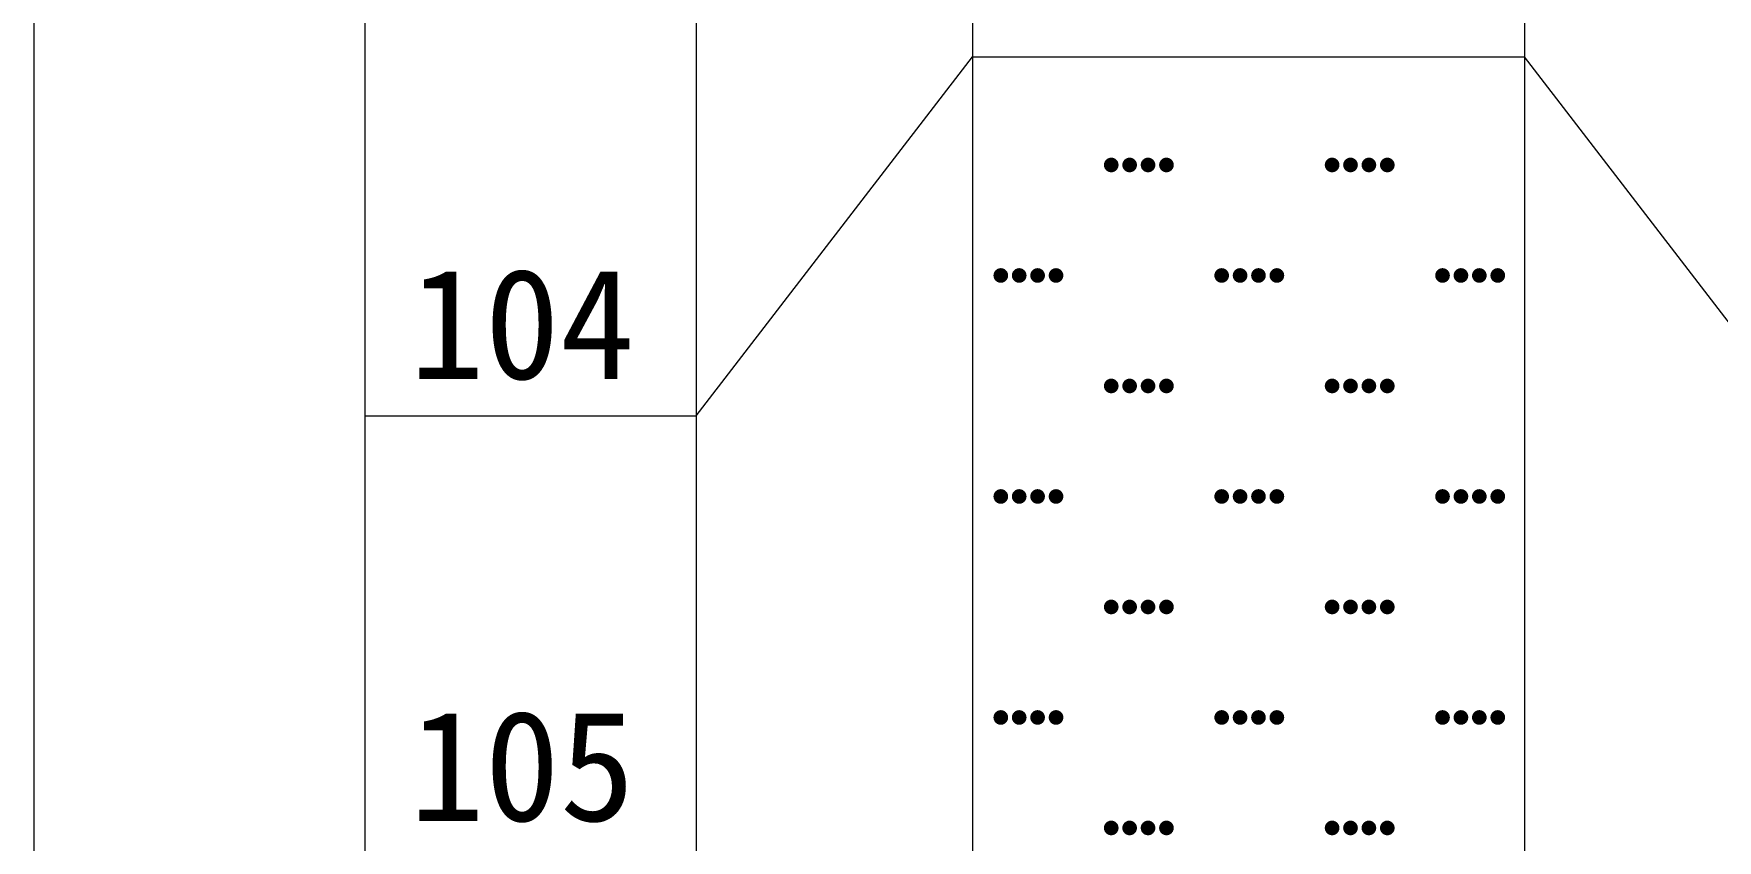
# Model space of a CAD drawing. Header units: inches. Extents: x -27 to 109, y -724 to 26.
# Drawn here: x 14.68 to 20.78, y -591.58 to -588.66 of the extents above; entities that cross this region are included whole.
import ezdxf

# ---------------------------------------------------------------- set-up
doc = ezdxf.new("R2010")
doc.units = ezdxf.units.IN
doc.header["$MEASUREMENT"] = 0
doc.layers.get('0').update_dxf_attribs({"lineweight": 0})
doc.styles.add('宋体', font='')
doc.styles.get('宋体').set_extended_font_data('宋体')

# ---------------------------------------------------------------- blocks, each defined once
blk = doc.blocks.new('lr_block_93')
at = {"true_color": 0x000000}
for points in [[(18.6105, -589.1426), (18.6114, -589.1357), (18.6105, -589.1287), (18.6078, -589.1223), (18.6035, -589.1169), (18.5981, -589.1126), (18.5917, -589.1099), (18.5847, -589.109), (18.5778, -589.1099), (18.5714, -589.1126), (18.5659, -589.1169), (18.5617, -589.1223), (18.559, -589.1287), (18.5581, -589.1357), (18.559, -589.1426), (18.5617, -589.149), (18.5659, -589.1545), (18.5714, -589.1587), (18.5778, -589.1614), (18.5847, -589.1623), (18.5917, -589.1614), (18.5981, -589.1587), (18.6035, -589.1545), (18.6078, -589.149)], [(18.6771, -589.1426), (18.6781, -589.1357), (18.6771, -589.1287), (18.6745, -589.1223), (18.6702, -589.1169), (18.6647, -589.1126), (18.6583, -589.1099), (18.6514, -589.109), (18.6445, -589.1099), (18.6381, -589.1126), (18.6326, -589.1169), (18.6283, -589.1223), (18.6257, -589.1287), (18.6247, -589.1357), (18.6257, -589.1426), (18.6283, -589.149), (18.6326, -589.1545), (18.6381, -589.1587), (18.6445, -589.1614), (18.6514, -589.1623), (18.6583, -589.1614), (18.6647, -589.1587), (18.6702, -589.1545), (18.6745, -589.149)], [(18.7438, -589.1426), (18.7447, -589.1357), (18.7438, -589.1287), (18.7411, -589.1223), (18.7369, -589.1169), (18.7314, -589.1126), (18.725, -589.1099), (18.7181, -589.109), (18.7111, -589.1099), (18.7047, -589.1126), (18.6993, -589.1169), (18.695, -589.1223), (18.6923, -589.1287), (18.6914, -589.1357), (18.6923, -589.1426), (18.695, -589.149), (18.6993, -589.1545), (18.7047, -589.1587), (18.7111, -589.1614), (18.7181, -589.1623), (18.725, -589.1614), (18.7314, -589.1587), (18.7369, -589.1545), (18.7411, -589.149)], [(18.8105, -589.1426), (18.8114, -589.1357), (18.8105, -589.1287), (18.8078, -589.1223), (18.8035, -589.1169), (18.7981, -589.1126), (18.7917, -589.1099), (18.7847, -589.109), (18.7778, -589.1099), (18.7714, -589.1126), (18.7659, -589.1169), (18.7617, -589.1223), (18.759, -589.1287), (18.7581, -589.1357), (18.759, -589.1426), (18.7617, -589.149), (18.7659, -589.1545), (18.7714, -589.1587), (18.7778, -589.1614), (18.7847, -589.1623), (18.7917, -589.1614), (18.7981, -589.1587), (18.8035, -589.1545), (18.8078, -589.149)], [(19.4105, -589.1426), (19.4114, -589.1357), (19.4105, -589.1287), (19.4078, -589.1223), (19.4035, -589.1169), (19.3981, -589.1126), (19.3917, -589.1099), (19.3847, -589.109), (19.3778, -589.1099), (19.3714, -589.1126), (19.3659, -589.1169), (19.3617, -589.1223), (19.359, -589.1287), (19.3581, -589.1357), (19.359, -589.1426), (19.3617, -589.149), (19.3659, -589.1545), (19.3714, -589.1587), (19.3778, -589.1614), (19.3847, -589.1623), (19.3917, -589.1614), (19.3981, -589.1587), (19.4035, -589.1545), (19.4078, -589.149)], [(19.4771, -589.1426), (19.4781, -589.1357), (19.4771, -589.1287), (19.4745, -589.1223), (19.4702, -589.1169), (19.4647, -589.1126), (19.4583, -589.1099), (19.4514, -589.109), (19.4445, -589.1099), (19.4381, -589.1126), (19.4326, -589.1169), (19.4283, -589.1223), (19.4257, -589.1287), (19.4247, -589.1357), (19.4257, -589.1426), (19.4283, -589.149), (19.4326, -589.1545), (19.4381, -589.1587), (19.4445, -589.1614), (19.4514, -589.1623), (19.4583, -589.1614), (19.4647, -589.1587), (19.4702, -589.1545), (19.4745, -589.149)], [(19.5438, -589.1426), (19.5447, -589.1357), (19.5438, -589.1287), (19.5411, -589.1223), (19.5369, -589.1169), (19.5314, -589.1126), (19.525, -589.1099), (19.5181, -589.109), (19.5111, -589.1099), (19.5047, -589.1126), (19.4993, -589.1169), (19.495, -589.1223), (19.4923, -589.1287), (19.4914, -589.1357), (19.4923, -589.1426), (19.495, -589.149), (19.4993, -589.1545), (19.5047, -589.1587), (19.5111, -589.1614), (19.5181, -589.1623), (19.525, -589.1614), (19.5314, -589.1587), (19.5369, -589.1545), (19.5411, -589.149)], [(19.6105, -589.1426), (19.6114, -589.1357), (19.6105, -589.1287), (19.6078, -589.1223), (19.6035, -589.1169), (19.5981, -589.1126), (19.5917, -589.1099), (19.5847, -589.109), (19.5778, -589.1099), (19.5714, -589.1126), (19.5659, -589.1169), (19.5617, -589.1223), (19.559, -589.1287), (19.5581, -589.1357), (19.559, -589.1426), (19.5617, -589.149), (19.5659, -589.1545), (19.5714, -589.1587), (19.5778, -589.1614), (19.5847, -589.1623), (19.5917, -589.1614), (19.5981, -589.1587), (19.6035, -589.1545), (19.6078, -589.149)], [(18.2105, -589.5426), (18.2114, -589.5357), (18.2105, -589.5287), (18.2078, -589.5223), (18.2035, -589.5169), (18.1981, -589.5126), (18.1917, -589.5099), (18.1847, -589.509), (18.1778, -589.5099), (18.1714, -589.5126), (18.1659, -589.5169), (18.1617, -589.5223), (18.159, -589.5287), (18.1581, -589.5357), (18.159, -589.5426), (18.1617, -589.549), (18.1659, -589.5545), (18.1714, -589.5587), (18.1778, -589.5614), (18.1847, -589.5623), (18.1917, -589.5614), (18.1981, -589.5587), (18.2035, -589.5545), (18.2078, -589.549)], [(18.2771, -589.5426), (18.2781, -589.5357), (18.2771, -589.5287), (18.2745, -589.5223), (18.2702, -589.5169), (18.2647, -589.5126), (18.2583, -589.5099), (18.2514, -589.509), (18.2445, -589.5099), (18.2381, -589.5126), (18.2326, -589.5169), (18.2283, -589.5223), (18.2257, -589.5287), (18.2247, -589.5357), (18.2257, -589.5426), (18.2283, -589.549), (18.2326, -589.5545), (18.2381, -589.5587), (18.2445, -589.5614), (18.2514, -589.5623), (18.2583, -589.5614), (18.2647, -589.5587), (18.2702, -589.5545), (18.2745, -589.549)], [(18.3438, -589.5426), (18.3447, -589.5357), (18.3438, -589.5287), (18.3411, -589.5223), (18.3369, -589.5169), (18.3314, -589.5126), (18.325, -589.5099), (18.3181, -589.509), (18.3111, -589.5099), (18.3047, -589.5126), (18.2993, -589.5169), (18.295, -589.5223), (18.2923, -589.5287), (18.2914, -589.5357), (18.2923, -589.5426), (18.295, -589.549), (18.2993, -589.5545), (18.3047, -589.5587), (18.3111, -589.5614), (18.3181, -589.5623), (18.325, -589.5614), (18.3314, -589.5587), (18.3369, -589.5545), (18.3411, -589.549)], [(18.4105, -589.5426), (18.4114, -589.5357), (18.4105, -589.5287), (18.4078, -589.5223), (18.4035, -589.5169), (18.3981, -589.5126), (18.3917, -589.5099), (18.3847, -589.509), (18.3778, -589.5099), (18.3714, -589.5126), (18.3659, -589.5169), (18.3617, -589.5223), (18.359, -589.5287), (18.3581, -589.5357), (18.359, -589.5426), (18.3617, -589.549), (18.3659, -589.5545), (18.3714, -589.5587), (18.3778, -589.5614), (18.3847, -589.5623), (18.3917, -589.5614), (18.3981, -589.5587), (18.4035, -589.5545), (18.4078, -589.549)], [(19.0105, -589.5426), (19.0114, -589.5357), (19.0105, -589.5287), (19.0078, -589.5223), (19.0035, -589.5169), (18.9981, -589.5126), (18.9917, -589.5099), (18.9847, -589.509), (18.9778, -589.5099), (18.9714, -589.5126), (18.9659, -589.5169), (18.9617, -589.5223), (18.959, -589.5287), (18.9581, -589.5357), (18.959, -589.5426), (18.9617, -589.549), (18.9659, -589.5545), (18.9714, -589.5587), (18.9778, -589.5614), (18.9847, -589.5623), (18.9917, -589.5614), (18.9981, -589.5587), (19.0035, -589.5545), (19.0078, -589.549)], [(19.0771, -589.5426), (19.0781, -589.5357), (19.0771, -589.5287), (19.0745, -589.5223), (19.0702, -589.5169), (19.0647, -589.5126), (19.0583, -589.5099), (19.0514, -589.509), (19.0445, -589.5099), (19.0381, -589.5126), (19.0326, -589.5169), (19.0283, -589.5223), (19.0257, -589.5287), (19.0247, -589.5357), (19.0257, -589.5426), (19.0283, -589.549), (19.0326, -589.5545), (19.0381, -589.5587), (19.0445, -589.5614), (19.0514, -589.5623), (19.0583, -589.5614), (19.0647, -589.5587), (19.0702, -589.5545), (19.0745, -589.549)], [(19.1438, -589.5426), (19.1447, -589.5357), (19.1438, -589.5287), (19.1411, -589.5223), (19.1369, -589.5169), (19.1314, -589.5126), (19.125, -589.5099), (19.1181, -589.509), (19.1111, -589.5099), (19.1047, -589.5126), (19.0993, -589.5169), (19.095, -589.5223), (19.0923, -589.5287), (19.0914, -589.5357), (19.0923, -589.5426), (19.095, -589.549), (19.0993, -589.5545), (19.1047, -589.5587), (19.1111, -589.5614), (19.1181, -589.5623), (19.125, -589.5614), (19.1314, -589.5587), (19.1369, -589.5545), (19.1411, -589.549)], [(19.2105, -589.5426), (19.2114, -589.5357), (19.2105, -589.5287), (19.2078, -589.5223), (19.2035, -589.5169), (19.1981, -589.5126), (19.1917, -589.5099), (19.1847, -589.509), (19.1778, -589.5099), (19.1714, -589.5126), (19.1659, -589.5169), (19.1617, -589.5223), (19.159, -589.5287), (19.1581, -589.5357), (19.159, -589.5426), (19.1617, -589.549), (19.1659, -589.5545), (19.1714, -589.5587), (19.1778, -589.5614), (19.1847, -589.5623), (19.1917, -589.5614), (19.1981, -589.5587), (19.2035, -589.5545), (19.2078, -589.549)], [(19.8105, -589.5426), (19.8114, -589.5357), (19.8105, -589.5287), (19.8078, -589.5223), (19.8035, -589.5169), (19.7981, -589.5126), (19.7917, -589.5099), (19.7847, -589.509), (19.7778, -589.5099), (19.7714, -589.5126), (19.7659, -589.5169), (19.7617, -589.5223), (19.759, -589.5287), (19.7581, -589.5357), (19.759, -589.5426), (19.7617, -589.549), (19.7659, -589.5545), (19.7714, -589.5587), (19.7778, -589.5614), (19.7847, -589.5623), (19.7917, -589.5614), (19.7981, -589.5587), (19.8035, -589.5545), (19.8078, -589.549)], [(19.8771, -589.5426), (19.8781, -589.5357), (19.8771, -589.5287), (19.8745, -589.5223), (19.8702, -589.5169), (19.8647, -589.5126), (19.8583, -589.5099), (19.8514, -589.509), (19.8445, -589.5099), (19.8381, -589.5126), (19.8326, -589.5169), (19.8283, -589.5223), (19.8257, -589.5287), (19.8247, -589.5357), (19.8257, -589.5426), (19.8283, -589.549), (19.8326, -589.5545), (19.8381, -589.5587), (19.8445, -589.5614), (19.8514, -589.5623), (19.8583, -589.5614), (19.8647, -589.5587), (19.8702, -589.5545), (19.8745, -589.549)], [(19.9438, -589.5426), (19.9447, -589.5357), (19.9438, -589.5287), (19.9411, -589.5223), (19.9369, -589.5169), (19.9314, -589.5126), (19.925, -589.5099), (19.9181, -589.509), (19.9111, -589.5099), (19.9047, -589.5126), (19.8993, -589.5169), (19.895, -589.5223), (19.8923, -589.5287), (19.8914, -589.5357), (19.8923, -589.5426), (19.895, -589.549), (19.8993, -589.5545), (19.9047, -589.5587), (19.9111, -589.5614), (19.9181, -589.5623), (19.925, -589.5614), (19.9314, -589.5587), (19.9369, -589.5545), (19.9411, -589.549)], [(20.0105, -589.5426), (20.0114, -589.5357), (20.0105, -589.5287), (20.0078, -589.5223), (20.0035, -589.5169), (19.9981, -589.5126), (19.9917, -589.5099), (19.9847, -589.509), (19.9778, -589.5099), (19.9714, -589.5126), (19.9659, -589.5169), (19.9617, -589.5223), (19.959, -589.5287), (19.9581, -589.5357), (19.959, -589.5426), (19.9617, -589.549), (19.9659, -589.5545), (19.9714, -589.5587), (19.9778, -589.5614), (19.9847, -589.5623), (19.9917, -589.5614), (19.9981, -589.5587), (20.0035, -589.5545), (20.0078, -589.549)], [(18.6105, -589.9426), (18.6114, -589.9357), (18.6105, -589.9287), (18.6078, -589.9223), (18.6035, -589.9169), (18.5981, -589.9126), (18.5917, -589.9099), (18.5847, -589.909), (18.5778, -589.9099), (18.5714, -589.9126), (18.5659, -589.9169), (18.5617, -589.9223), (18.559, -589.9287), (18.5581, -589.9357), (18.559, -589.9426), (18.5617, -589.949), (18.5659, -589.9545), (18.5714, -589.9587), (18.5778, -589.9614), (18.5847, -589.9623), (18.5917, -589.9614), (18.5981, -589.9587), (18.6035, -589.9545), (18.6078, -589.949)], [(18.6771, -589.9426), (18.6781, -589.9357), (18.6771, -589.9287), (18.6745, -589.9223), (18.6702, -589.9169), (18.6647, -589.9126), (18.6583, -589.9099), (18.6514, -589.909), (18.6445, -589.9099), (18.6381, -589.9126), (18.6326, -589.9169), (18.6283, -589.9223), (18.6257, -589.9287), (18.6247, -589.9357), (18.6257, -589.9426), (18.6283, -589.949), (18.6326, -589.9545), (18.6381, -589.9587), (18.6445, -589.9614), (18.6514, -589.9623), (18.6583, -589.9614), (18.6647, -589.9587), (18.6702, -589.9545), (18.6745, -589.949)], [(18.7438, -589.9426), (18.7447, -589.9357), (18.7438, -589.9287), (18.7411, -589.9223), (18.7369, -589.9169), (18.7314, -589.9126), (18.725, -589.9099), (18.7181, -589.909), (18.7111, -589.9099), (18.7047, -589.9126), (18.6993, -589.9169), (18.695, -589.9223), (18.6923, -589.9287), (18.6914, -589.9357), (18.6923, -589.9426), (18.695, -589.949), (18.6993, -589.9545), (18.7047, -589.9587), (18.7111, -589.9614), (18.7181, -589.9623), (18.725, -589.9614), (18.7314, -589.9587), (18.7369, -589.9545), (18.7411, -589.949)], [(18.8105, -589.9426), (18.8114, -589.9357), (18.8105, -589.9287), (18.8078, -589.9223), (18.8035, -589.9169), (18.7981, -589.9126), (18.7917, -589.9099), (18.7847, -589.909), (18.7778, -589.9099), (18.7714, -589.9126), (18.7659, -589.9169), (18.7617, -589.9223), (18.759, -589.9287), (18.7581, -589.9357), (18.759, -589.9426), (18.7617, -589.949), (18.7659, -589.9545), (18.7714, -589.9587), (18.7778, -589.9614), (18.7847, -589.9623), (18.7917, -589.9614), (18.7981, -589.9587), (18.8035, -589.9545), (18.8078, -589.949)], [(19.4105, -589.9426), (19.4114, -589.9357), (19.4105, -589.9287), (19.4078, -589.9223), (19.4035, -589.9169), (19.3981, -589.9126), (19.3917, -589.9099), (19.3847, -589.909), (19.3778, -589.9099), (19.3714, -589.9126), (19.3659, -589.9169), (19.3617, -589.9223), (19.359, -589.9287), (19.3581, -589.9357), (19.359, -589.9426), (19.3617, -589.949), (19.3659, -589.9545), (19.3714, -589.9587), (19.3778, -589.9614), (19.3847, -589.9623), (19.3917, -589.9614), (19.3981, -589.9587), (19.4035, -589.9545), (19.4078, -589.949)], [(19.4771, -589.9426), (19.4781, -589.9357), (19.4771, -589.9287), (19.4745, -589.9223), (19.4702, -589.9169), (19.4647, -589.9126), (19.4583, -589.9099), (19.4514, -589.909), (19.4445, -589.9099), (19.4381, -589.9126), (19.4326, -589.9169), (19.4283, -589.9223), (19.4257, -589.9287), (19.4247, -589.9357), (19.4257, -589.9426), (19.4283, -589.949), (19.4326, -589.9545), (19.4381, -589.9587), (19.4445, -589.9614), (19.4514, -589.9623), (19.4583, -589.9614), (19.4647, -589.9587), (19.4702, -589.9545), (19.4745, -589.949)], [(19.5438, -589.9426), (19.5447, -589.9357), (19.5438, -589.9287), (19.5411, -589.9223), (19.5369, -589.9169), (19.5314, -589.9126), (19.525, -589.9099), (19.5181, -589.909), (19.5111, -589.9099), (19.5047, -589.9126), (19.4993, -589.9169), (19.495, -589.9223), (19.4923, -589.9287), (19.4914, -589.9357), (19.4923, -589.9426), (19.495, -589.949), (19.4993, -589.9545), (19.5047, -589.9587), (19.5111, -589.9614), (19.5181, -589.9623), (19.525, -589.9614), (19.5314, -589.9587), (19.5369, -589.9545), (19.5411, -589.949)], [(19.6105, -589.9426), (19.6114, -589.9357), (19.6105, -589.9287), (19.6078, -589.9223), (19.6035, -589.9169), (19.5981, -589.9126), (19.5917, -589.9099), (19.5847, -589.909), (19.5778, -589.9099), (19.5714, -589.9126), (19.5659, -589.9169), (19.5617, -589.9223), (19.559, -589.9287), (19.5581, -589.9357), (19.559, -589.9426), (19.5617, -589.949), (19.5659, -589.9545), (19.5714, -589.9587), (19.5778, -589.9614), (19.5847, -589.9623), (19.5917, -589.9614), (19.5981, -589.9587), (19.6035, -589.9545), (19.6078, -589.949)], [(18.2105, -590.3426), (18.2114, -590.3357), (18.2105, -590.3287), (18.2078, -590.3223), (18.2035, -590.3169), (18.1981, -590.3126), (18.1917, -590.3099), (18.1847, -590.309), (18.1778, -590.3099), (18.1714, -590.3126), (18.1659, -590.3169), (18.1617, -590.3223), (18.159, -590.3287), (18.1581, -590.3357), (18.159, -590.3426), (18.1617, -590.349), (18.1659, -590.3545), (18.1714, -590.3587), (18.1778, -590.3614), (18.1847, -590.3623), (18.1917, -590.3614), (18.1981, -590.3587), (18.2035, -590.3545), (18.2078, -590.349)], [(18.2771, -590.3426), (18.2781, -590.3357), (18.2771, -590.3287), (18.2745, -590.3223), (18.2702, -590.3169), (18.2647, -590.3126), (18.2583, -590.3099), (18.2514, -590.309), (18.2445, -590.3099), (18.2381, -590.3126), (18.2326, -590.3169), (18.2283, -590.3223), (18.2257, -590.3287), (18.2247, -590.3357), (18.2257, -590.3426), (18.2283, -590.349), (18.2326, -590.3545), (18.2381, -590.3587), (18.2445, -590.3614), (18.2514, -590.3623), (18.2583, -590.3614), (18.2647, -590.3587), (18.2702, -590.3545), (18.2745, -590.349)], [(18.3438, -590.3426), (18.3447, -590.3357), (18.3438, -590.3287), (18.3411, -590.3223), (18.3369, -590.3169), (18.3314, -590.3126), (18.325, -590.3099), (18.3181, -590.309), (18.3111, -590.3099), (18.3047, -590.3126), (18.2993, -590.3169), (18.295, -590.3223), (18.2923, -590.3287), (18.2914, -590.3357), (18.2923, -590.3426), (18.295, -590.349), (18.2993, -590.3545), (18.3047, -590.3587), (18.3111, -590.3614), (18.3181, -590.3623), (18.325, -590.3614), (18.3314, -590.3587), (18.3369, -590.3545), (18.3411, -590.349)], [(18.4105, -590.3426), (18.4114, -590.3357), (18.4105, -590.3287), (18.4078, -590.3223), (18.4035, -590.3169), (18.3981, -590.3126), (18.3917, -590.3099), (18.3847, -590.309), (18.3778, -590.3099), (18.3714, -590.3126), (18.3659, -590.3169), (18.3617, -590.3223), (18.359, -590.3287), (18.3581, -590.3357), (18.359, -590.3426), (18.3617, -590.349), (18.3659, -590.3545), (18.3714, -590.3587), (18.3778, -590.3614), (18.3847, -590.3623), (18.3917, -590.3614), (18.3981, -590.3587), (18.4035, -590.3545), (18.4078, -590.349)], [(19.0105, -590.3426), (19.0114, -590.3357), (19.0105, -590.3287), (19.0078, -590.3223), (19.0035, -590.3169), (18.9981, -590.3126), (18.9917, -590.3099), (18.9847, -590.309), (18.9778, -590.3099), (18.9714, -590.3126), (18.9659, -590.3169), (18.9617, -590.3223), (18.959, -590.3287), (18.9581, -590.3357), (18.959, -590.3426), (18.9617, -590.349), (18.9659, -590.3545), (18.9714, -590.3587), (18.9778, -590.3614), (18.9847, -590.3623), (18.9917, -590.3614), (18.9981, -590.3587), (19.0035, -590.3545), (19.0078, -590.349)], [(19.0771, -590.3426), (19.0781, -590.3357), (19.0771, -590.3287), (19.0745, -590.3223), (19.0702, -590.3169), (19.0647, -590.3126), (19.0583, -590.3099), (19.0514, -590.309), (19.0445, -590.3099), (19.0381, -590.3126), (19.0326, -590.3169), (19.0283, -590.3223), (19.0257, -590.3287), (19.0247, -590.3357), (19.0257, -590.3426), (19.0283, -590.349), (19.0326, -590.3545), (19.0381, -590.3587), (19.0445, -590.3614), (19.0514, -590.3623), (19.0583, -590.3614), (19.0647, -590.3587), (19.0702, -590.3545), (19.0745, -590.349)], [(19.1438, -590.3426), (19.1447, -590.3357), (19.1438, -590.3287), (19.1411, -590.3223), (19.1369, -590.3169), (19.1314, -590.3126), (19.125, -590.3099), (19.1181, -590.309), (19.1111, -590.3099), (19.1047, -590.3126), (19.0993, -590.3169), (19.095, -590.3223), (19.0923, -590.3287), (19.0914, -590.3357), (19.0923, -590.3426), (19.095, -590.349), (19.0993, -590.3545), (19.1047, -590.3587), (19.1111, -590.3614), (19.1181, -590.3623), (19.125, -590.3614), (19.1314, -590.3587), (19.1369, -590.3545), (19.1411, -590.349)], [(19.2105, -590.3426), (19.2114, -590.3357), (19.2105, -590.3287), (19.2078, -590.3223), (19.2035, -590.3169), (19.1981, -590.3126), (19.1917, -590.3099), (19.1847, -590.309), (19.1778, -590.3099), (19.1714, -590.3126), (19.1659, -590.3169), (19.1617, -590.3223), (19.159, -590.3287), (19.1581, -590.3357), (19.159, -590.3426), (19.1617, -590.349), (19.1659, -590.3545), (19.1714, -590.3587), (19.1778, -590.3614), (19.1847, -590.3623), (19.1917, -590.3614), (19.1981, -590.3587), (19.2035, -590.3545), (19.2078, -590.349)], [(19.8105, -590.3426), (19.8114, -590.3357), (19.8105, -590.3287), (19.8078, -590.3223), (19.8035, -590.3169), (19.7981, -590.3126), (19.7917, -590.3099), (19.7847, -590.309), (19.7778, -590.3099), (19.7714, -590.3126), (19.7659, -590.3169), (19.7617, -590.3223), (19.759, -590.3287), (19.7581, -590.3357), (19.759, -590.3426), (19.7617, -590.349), (19.7659, -590.3545), (19.7714, -590.3587), (19.7778, -590.3614), (19.7847, -590.3623), (19.7917, -590.3614), (19.7981, -590.3587), (19.8035, -590.3545), (19.8078, -590.349)], [(19.8771, -590.3426), (19.8781, -590.3357), (19.8771, -590.3287), (19.8745, -590.3223), (19.8702, -590.3169), (19.8647, -590.3126), (19.8583, -590.3099), (19.8514, -590.309), (19.8445, -590.3099), (19.8381, -590.3126), (19.8326, -590.3169), (19.8283, -590.3223), (19.8257, -590.3287), (19.8247, -590.3357), (19.8257, -590.3426), (19.8283, -590.349), (19.8326, -590.3545), (19.8381, -590.3587), (19.8445, -590.3614), (19.8514, -590.3623), (19.8583, -590.3614), (19.8647, -590.3587), (19.8702, -590.3545), (19.8745, -590.349)], [(19.9438, -590.3426), (19.9447, -590.3357), (19.9438, -590.3287), (19.9411, -590.3223), (19.9369, -590.3169), (19.9314, -590.3126), (19.925, -590.3099), (19.9181, -590.309), (19.9111, -590.3099), (19.9047, -590.3126), (19.8993, -590.3169), (19.895, -590.3223), (19.8923, -590.3287), (19.8914, -590.3357), (19.8923, -590.3426), (19.895, -590.349), (19.8993, -590.3545), (19.9047, -590.3587), (19.9111, -590.3614), (19.9181, -590.3623), (19.925, -590.3614), (19.9314, -590.3587), (19.9369, -590.3545), (19.9411, -590.349)], [(20.0105, -590.3426), (20.0114, -590.3357), (20.0105, -590.3287), (20.0078, -590.3223), (20.0035, -590.3169), (19.9981, -590.3126), (19.9917, -590.3099), (19.9847, -590.309), (19.9778, -590.3099), (19.9714, -590.3126), (19.9659, -590.3169), (19.9617, -590.3223), (19.959, -590.3287), (19.9581, -590.3357), (19.959, -590.3426), (19.9617, -590.349), (19.9659, -590.3545), (19.9714, -590.3587), (19.9778, -590.3614), (19.9847, -590.3623), (19.9917, -590.3614), (19.9981, -590.3587), (20.0035, -590.3545), (20.0078, -590.349)], [(18.6105, -590.7426), (18.6114, -590.7357), (18.6105, -590.7287), (18.6078, -590.7223), (18.6035, -590.7169), (18.5981, -590.7126), (18.5917, -590.7099), (18.5847, -590.709), (18.5778, -590.7099), (18.5714, -590.7126), (18.5659, -590.7169), (18.5617, -590.7223), (18.559, -590.7287), (18.5581, -590.7357), (18.559, -590.7426), (18.5617, -590.749), (18.5659, -590.7545), (18.5714, -590.7587), (18.5778, -590.7614), (18.5847, -590.7623), (18.5917, -590.7614), (18.5981, -590.7587), (18.6035, -590.7545), (18.6078, -590.749)], [(18.6771, -590.7426), (18.6781, -590.7357), (18.6771, -590.7287), (18.6745, -590.7223), (18.6702, -590.7169), (18.6647, -590.7126), (18.6583, -590.7099), (18.6514, -590.709), (18.6445, -590.7099), (18.6381, -590.7126), (18.6326, -590.7169), (18.6283, -590.7223), (18.6257, -590.7287), (18.6247, -590.7357), (18.6257, -590.7426), (18.6283, -590.749), (18.6326, -590.7545), (18.6381, -590.7587), (18.6445, -590.7614), (18.6514, -590.7623), (18.6583, -590.7614), (18.6647, -590.7587), (18.6702, -590.7545), (18.6745, -590.749)], [(18.7438, -590.7426), (18.7447, -590.7357), (18.7438, -590.7287), (18.7411, -590.7223), (18.7369, -590.7169), (18.7314, -590.7126), (18.725, -590.7099), (18.7181, -590.709), (18.7111, -590.7099), (18.7047, -590.7126), (18.6993, -590.7169), (18.695, -590.7223), (18.6923, -590.7287), (18.6914, -590.7357), (18.6923, -590.7426), (18.695, -590.749), (18.6993, -590.7545), (18.7047, -590.7587), (18.7111, -590.7614), (18.7181, -590.7623), (18.725, -590.7614), (18.7314, -590.7587), (18.7369, -590.7545), (18.7411, -590.749)], [(18.8105, -590.7426), (18.8114, -590.7357), (18.8105, -590.7287), (18.8078, -590.7223), (18.8035, -590.7169), (18.7981, -590.7126), (18.7917, -590.7099), (18.7847, -590.709), (18.7778, -590.7099), (18.7714, -590.7126), (18.7659, -590.7169), (18.7617, -590.7223), (18.759, -590.7287), (18.7581, -590.7357), (18.759, -590.7426), (18.7617, -590.749), (18.7659, -590.7545), (18.7714, -590.7587), (18.7778, -590.7614), (18.7847, -590.7623), (18.7917, -590.7614), (18.7981, -590.7587), (18.8035, -590.7545), (18.8078, -590.749)], [(19.4105, -590.7426), (19.4114, -590.7357), (19.4105, -590.7287), (19.4078, -590.7223), (19.4035, -590.7169), (19.3981, -590.7126), (19.3917, -590.7099), (19.3847, -590.709), (19.3778, -590.7099), (19.3714, -590.7126), (19.3659, -590.7169), (19.3617, -590.7223), (19.359, -590.7287), (19.3581, -590.7357), (19.359, -590.7426), (19.3617, -590.749), (19.3659, -590.7545), (19.3714, -590.7587), (19.3778, -590.7614), (19.3847, -590.7623), (19.3917, -590.7614), (19.3981, -590.7587), (19.4035, -590.7545), (19.4078, -590.749)], [(19.4771, -590.7426), (19.4781, -590.7357), (19.4771, -590.7287), (19.4745, -590.7223), (19.4702, -590.7169), (19.4647, -590.7126), (19.4583, -590.7099), (19.4514, -590.709), (19.4445, -590.7099), (19.4381, -590.7126), (19.4326, -590.7169), (19.4283, -590.7223), (19.4257, -590.7287), (19.4247, -590.7357), (19.4257, -590.7426), (19.4283, -590.749), (19.4326, -590.7545), (19.4381, -590.7587), (19.4445, -590.7614), (19.4514, -590.7623), (19.4583, -590.7614), (19.4647, -590.7587), (19.4702, -590.7545), (19.4745, -590.749)], [(19.5438, -590.7426), (19.5447, -590.7357), (19.5438, -590.7287), (19.5411, -590.7223), (19.5369, -590.7169), (19.5314, -590.7126), (19.525, -590.7099), (19.5181, -590.709), (19.5111, -590.7099), (19.5047, -590.7126), (19.4993, -590.7169), (19.495, -590.7223), (19.4923, -590.7287), (19.4914, -590.7357), (19.4923, -590.7426), (19.495, -590.749), (19.4993, -590.7545), (19.5047, -590.7587), (19.5111, -590.7614), (19.5181, -590.7623), (19.525, -590.7614), (19.5314, -590.7587), (19.5369, -590.7545), (19.5411, -590.749)], [(19.6105, -590.7426), (19.6114, -590.7357), (19.6105, -590.7287), (19.6078, -590.7223), (19.6035, -590.7169), (19.5981, -590.7126), (19.5917, -590.7099), (19.5847, -590.709), (19.5778, -590.7099), (19.5714, -590.7126), (19.5659, -590.7169), (19.5617, -590.7223), (19.559, -590.7287), (19.5581, -590.7357), (19.559, -590.7426), (19.5617, -590.749), (19.5659, -590.7545), (19.5714, -590.7587), (19.5778, -590.7614), (19.5847, -590.7623), (19.5917, -590.7614), (19.5981, -590.7587), (19.6035, -590.7545), (19.6078, -590.749)], [(18.2105, -591.1426), (18.2114, -591.1357), (18.2105, -591.1287), (18.2078, -591.1223), (18.2035, -591.1169), (18.1981, -591.1126), (18.1917, -591.1099), (18.1847, -591.109), (18.1778, -591.1099), (18.1714, -591.1126), (18.1659, -591.1169), (18.1617, -591.1223), (18.159, -591.1287), (18.1581, -591.1357), (18.159, -591.1426), (18.1617, -591.149), (18.1659, -591.1545), (18.1714, -591.1587), (18.1778, -591.1614), (18.1847, -591.1623), (18.1917, -591.1614), (18.1981, -591.1587), (18.2035, -591.1545), (18.2078, -591.149)], [(18.2771, -591.1426), (18.2781, -591.1357), (18.2771, -591.1287), (18.2745, -591.1223), (18.2702, -591.1169), (18.2647, -591.1126), (18.2583, -591.1099), (18.2514, -591.109), (18.2445, -591.1099), (18.2381, -591.1126), (18.2326, -591.1169), (18.2283, -591.1223), (18.2257, -591.1287), (18.2247, -591.1357), (18.2257, -591.1426), (18.2283, -591.149), (18.2326, -591.1545), (18.2381, -591.1587), (18.2445, -591.1614), (18.2514, -591.1623), (18.2583, -591.1614), (18.2647, -591.1587), (18.2702, -591.1545), (18.2745, -591.149)], [(18.3438, -591.1426), (18.3447, -591.1357), (18.3438, -591.1287), (18.3411, -591.1223), (18.3369, -591.1169), (18.3314, -591.1126), (18.325, -591.1099), (18.3181, -591.109), (18.3111, -591.1099), (18.3047, -591.1126), (18.2993, -591.1169), (18.295, -591.1223), (18.2923, -591.1287), (18.2914, -591.1357), (18.2923, -591.1426), (18.295, -591.149), (18.2993, -591.1545), (18.3047, -591.1587), (18.3111, -591.1614), (18.3181, -591.1623), (18.325, -591.1614), (18.3314, -591.1587), (18.3369, -591.1545), (18.3411, -591.149)], [(18.4105, -591.1426), (18.4114, -591.1357), (18.4105, -591.1287), (18.4078, -591.1223), (18.4035, -591.1169), (18.3981, -591.1126), (18.3917, -591.1099), (18.3847, -591.109), (18.3778, -591.1099), (18.3714, -591.1126), (18.3659, -591.1169), (18.3617, -591.1223), (18.359, -591.1287), (18.3581, -591.1357), (18.359, -591.1426), (18.3617, -591.149), (18.3659, -591.1545), (18.3714, -591.1587), (18.3778, -591.1614), (18.3847, -591.1623), (18.3917, -591.1614), (18.3981, -591.1587), (18.4035, -591.1545), (18.4078, -591.149)], [(19.0105, -591.1426), (19.0114, -591.1357), (19.0105, -591.1287), (19.0078, -591.1223), (19.0035, -591.1169), (18.9981, -591.1126), (18.9917, -591.1099), (18.9847, -591.109), (18.9778, -591.1099), (18.9714, -591.1126), (18.9659, -591.1169), (18.9617, -591.1223), (18.959, -591.1287), (18.9581, -591.1357), (18.959, -591.1426), (18.9617, -591.149), (18.9659, -591.1545), (18.9714, -591.1587), (18.9778, -591.1614), (18.9847, -591.1623), (18.9917, -591.1614), (18.9981, -591.1587), (19.0035, -591.1545), (19.0078, -591.149)], [(19.0771, -591.1426), (19.0781, -591.1357), (19.0771, -591.1287), (19.0745, -591.1223), (19.0702, -591.1169), (19.0647, -591.1126), (19.0583, -591.1099), (19.0514, -591.109), (19.0445, -591.1099), (19.0381, -591.1126), (19.0326, -591.1169), (19.0283, -591.1223), (19.0257, -591.1287), (19.0247, -591.1357), (19.0257, -591.1426), (19.0283, -591.149), (19.0326, -591.1545), (19.0381, -591.1587), (19.0445, -591.1614), (19.0514, -591.1623), (19.0583, -591.1614), (19.0647, -591.1587), (19.0702, -591.1545), (19.0745, -591.149)], [(19.1438, -591.1426), (19.1447, -591.1357), (19.1438, -591.1287), (19.1411, -591.1223), (19.1369, -591.1169), (19.1314, -591.1126), (19.125, -591.1099), (19.1181, -591.109), (19.1111, -591.1099), (19.1047, -591.1126), (19.0993, -591.1169), (19.095, -591.1223), (19.0923, -591.1287), (19.0914, -591.1357), (19.0923, -591.1426), (19.095, -591.149), (19.0993, -591.1545), (19.1047, -591.1587), (19.1111, -591.1614), (19.1181, -591.1623), (19.125, -591.1614), (19.1314, -591.1587), (19.1369, -591.1545), (19.1411, -591.149)], [(19.2105, -591.1426), (19.2114, -591.1357), (19.2105, -591.1287), (19.2078, -591.1223), (19.2035, -591.1169), (19.1981, -591.1126), (19.1917, -591.1099), (19.1847, -591.109), (19.1778, -591.1099), (19.1714, -591.1126), (19.1659, -591.1169), (19.1617, -591.1223), (19.159, -591.1287), (19.1581, -591.1357), (19.159, -591.1426), (19.1617, -591.149), (19.1659, -591.1545), (19.1714, -591.1587), (19.1778, -591.1614), (19.1847, -591.1623), (19.1917, -591.1614), (19.1981, -591.1587), (19.2035, -591.1545), (19.2078, -591.149)], [(19.8105, -591.1426), (19.8114, -591.1357), (19.8105, -591.1287), (19.8078, -591.1223), (19.8035, -591.1169), (19.7981, -591.1126), (19.7917, -591.1099), (19.7847, -591.109), (19.7778, -591.1099), (19.7714, -591.1126), (19.7659, -591.1169), (19.7617, -591.1223), (19.759, -591.1287), (19.7581, -591.1357), (19.759, -591.1426), (19.7617, -591.149), (19.7659, -591.1545), (19.7714, -591.1587), (19.7778, -591.1614), (19.7847, -591.1623), (19.7917, -591.1614), (19.7981, -591.1587), (19.8035, -591.1545), (19.8078, -591.149)], [(19.8771, -591.1426), (19.8781, -591.1357), (19.8771, -591.1287), (19.8745, -591.1223), (19.8702, -591.1169), (19.8647, -591.1126), (19.8583, -591.1099), (19.8514, -591.109), (19.8445, -591.1099), (19.8381, -591.1126), (19.8326, -591.1169), (19.8283, -591.1223), (19.8257, -591.1287), (19.8247, -591.1357), (19.8257, -591.1426), (19.8283, -591.149), (19.8326, -591.1545), (19.8381, -591.1587), (19.8445, -591.1614), (19.8514, -591.1623), (19.8583, -591.1614), (19.8647, -591.1587), (19.8702, -591.1545), (19.8745, -591.149)], [(19.9438, -591.1426), (19.9447, -591.1357), (19.9438, -591.1287), (19.9411, -591.1223), (19.9369, -591.1169), (19.9314, -591.1126), (19.925, -591.1099), (19.9181, -591.109), (19.9111, -591.1099), (19.9047, -591.1126), (19.8993, -591.1169), (19.895, -591.1223), (19.8923, -591.1287), (19.8914, -591.1357), (19.8923, -591.1426), (19.895, -591.149), (19.8993, -591.1545), (19.9047, -591.1587), (19.9111, -591.1614), (19.9181, -591.1623), (19.925, -591.1614), (19.9314, -591.1587), (19.9369, -591.1545), (19.9411, -591.149)], [(20.0105, -591.1426), (20.0114, -591.1357), (20.0105, -591.1287), (20.0078, -591.1223), (20.0035, -591.1169), (19.9981, -591.1126), (19.9917, -591.1099), (19.9847, -591.109), (19.9778, -591.1099), (19.9714, -591.1126), (19.9659, -591.1169), (19.9617, -591.1223), (19.959, -591.1287), (19.9581, -591.1357), (19.959, -591.1426), (19.9617, -591.149), (19.9659, -591.1545), (19.9714, -591.1587), (19.9778, -591.1614), (19.9847, -591.1623), (19.9917, -591.1614), (19.9981, -591.1587), (20.0035, -591.1545), (20.0078, -591.149)], [(18.6105, -591.5426), (18.6114, -591.5357), (18.6105, -591.5287), (18.6078, -591.5223), (18.6035, -591.5169), (18.5981, -591.5126), (18.5917, -591.5099), (18.5847, -591.509), (18.5778, -591.5099), (18.5714, -591.5126), (18.5659, -591.5169), (18.5617, -591.5223), (18.559, -591.5287), (18.5581, -591.5357), (18.559, -591.5426), (18.5617, -591.549), (18.5659, -591.5545), (18.5714, -591.5587), (18.5778, -591.5614), (18.5847, -591.5623), (18.5917, -591.5614), (18.5981, -591.5587), (18.6035, -591.5545), (18.6078, -591.549)], [(18.6771, -591.5426), (18.6781, -591.5357), (18.6771, -591.5287), (18.6745, -591.5223), (18.6702, -591.5169), (18.6647, -591.5126), (18.6583, -591.5099), (18.6514, -591.509), (18.6445, -591.5099), (18.6381, -591.5126), (18.6326, -591.5169), (18.6283, -591.5223), (18.6257, -591.5287), (18.6247, -591.5357), (18.6257, -591.5426), (18.6283, -591.549), (18.6326, -591.5545), (18.6381, -591.5587), (18.6445, -591.5614), (18.6514, -591.5623), (18.6583, -591.5614), (18.6647, -591.5587), (18.6702, -591.5545), (18.6745, -591.549)], [(18.7438, -591.5426), (18.7447, -591.5357), (18.7438, -591.5287), (18.7411, -591.5223), (18.7369, -591.5169), (18.7314, -591.5126), (18.725, -591.5099), (18.7181, -591.509), (18.7111, -591.5099), (18.7047, -591.5126), (18.6993, -591.5169), (18.695, -591.5223), (18.6923, -591.5287), (18.6914, -591.5357), (18.6923, -591.5426), (18.695, -591.549), (18.6993, -591.5545), (18.7047, -591.5587), (18.7111, -591.5614), (18.7181, -591.5623), (18.725, -591.5614), (18.7314, -591.5587), (18.7369, -591.5545), (18.7411, -591.549)], [(18.8105, -591.5426), (18.8114, -591.5357), (18.8105, -591.5287), (18.8078, -591.5223), (18.8035, -591.5169), (18.7981, -591.5126), (18.7917, -591.5099), (18.7847, -591.509), (18.7778, -591.5099), (18.7714, -591.5126), (18.7659, -591.5169), (18.7617, -591.5223), (18.759, -591.5287), (18.7581, -591.5357), (18.759, -591.5426), (18.7617, -591.549), (18.7659, -591.5545), (18.7714, -591.5587), (18.7778, -591.5614), (18.7847, -591.5623), (18.7917, -591.5614), (18.7981, -591.5587), (18.8035, -591.5545), (18.8078, -591.549)], [(19.4105, -591.5426), (19.4114, -591.5357), (19.4105, -591.5287), (19.4078, -591.5223), (19.4035, -591.5169), (19.3981, -591.5126), (19.3917, -591.5099), (19.3847, -591.509), (19.3778, -591.5099), (19.3714, -591.5126), (19.3659, -591.5169), (19.3617, -591.5223), (19.359, -591.5287), (19.3581, -591.5357), (19.359, -591.5426), (19.3617, -591.549), (19.3659, -591.5545), (19.3714, -591.5587), (19.3778, -591.5614), (19.3847, -591.5623), (19.3917, -591.5614), (19.3981, -591.5587), (19.4035, -591.5545), (19.4078, -591.549)], [(19.4771, -591.5426), (19.4781, -591.5357), (19.4771, -591.5287), (19.4745, -591.5223), (19.4702, -591.5169), (19.4647, -591.5126), (19.4583, -591.5099), (19.4514, -591.509), (19.4445, -591.5099), (19.4381, -591.5126), (19.4326, -591.5169), (19.4283, -591.5223), (19.4257, -591.5287), (19.4247, -591.5357), (19.4257, -591.5426), (19.4283, -591.549), (19.4326, -591.5545), (19.4381, -591.5587), (19.4445, -591.5614), (19.4514, -591.5623), (19.4583, -591.5614), (19.4647, -591.5587), (19.4702, -591.5545), (19.4745, -591.549)], [(19.5438, -591.5426), (19.5447, -591.5357), (19.5438, -591.5287), (19.5411, -591.5223), (19.5369, -591.5169), (19.5314, -591.5126), (19.525, -591.5099), (19.5181, -591.509), (19.5111, -591.5099), (19.5047, -591.5126), (19.4993, -591.5169), (19.495, -591.5223), (19.4923, -591.5287), (19.4914, -591.5357), (19.4923, -591.5426), (19.495, -591.549), (19.4993, -591.5545), (19.5047, -591.5587), (19.5111, -591.5614), (19.5181, -591.5623), (19.525, -591.5614), (19.5314, -591.5587), (19.5369, -591.5545), (19.5411, -591.549)], [(19.6105, -591.5426), (19.6114, -591.5357), (19.6105, -591.5287), (19.6078, -591.5223), (19.6035, -591.5169), (19.5981, -591.5126), (19.5917, -591.5099), (19.5847, -591.509), (19.5778, -591.5099), (19.5714, -591.5126), (19.5659, -591.5169), (19.5617, -591.5223), (19.559, -591.5287), (19.5581, -591.5357), (19.559, -591.5426), (19.5617, -591.549), (19.5659, -591.5545), (19.5714, -591.5587), (19.5778, -591.5614), (19.5847, -591.5623), (19.5917, -591.5614), (19.5981, -591.5587), (19.6035, -591.5545), (19.6078, -591.549)]]:
    blk.add_hatch(color=18, dxfattribs=at).paths.add_polyline_path(points, flags=17)

msp = doc.modelspace()

# ---------------------------------------------------------------- linework, layer by layer
at = {"linetype": 'Continuous', "lineweight": 15}
for p, q in [((14.6817, 0.8962), (14.6817, -693.5538)), ((15.8817, 0.8962), (15.8817, -693.5538)), ((17.0817, 0.8962), (17.0817, -693.5538)), ((18.0817, -587.1437), (18.0817, -588.7437)), ((20.0817, -587.1437), (20.0817, -588.7437)), ((17.0817, -590.0438), (18.0817, -588.7437)), ((18.0817, -588.7437), (20.0817, -588.7437)), ((18.0817, -588.7437), (18.0817, -593.5337)), ((21.0817, -590.0438), (20.0817, -588.7437)), ((20.0817, -588.7437), (20.0817, -593.5337)), ((15.8817, -590.0438), (17.0817, -590.0438))]:
    msp.add_line(p, q, dxfattribs=at)

# ---------------------------------------------------------------- block references
at = {"color": 7}
msp.add_blockref('lr_block_93', (0, 0), dxfattribs=at)

# ---------------------------------------------------------------- texts
at = {"style": '宋体'}
for s, p in [('104', (16.0429, -589.9104)), ('105', (16.0429, -591.5104))]:
    msp.add_text(s, height=0.4, dxfattribs=at).set_placement(p)

doc.saveas('drawing.dxf')
